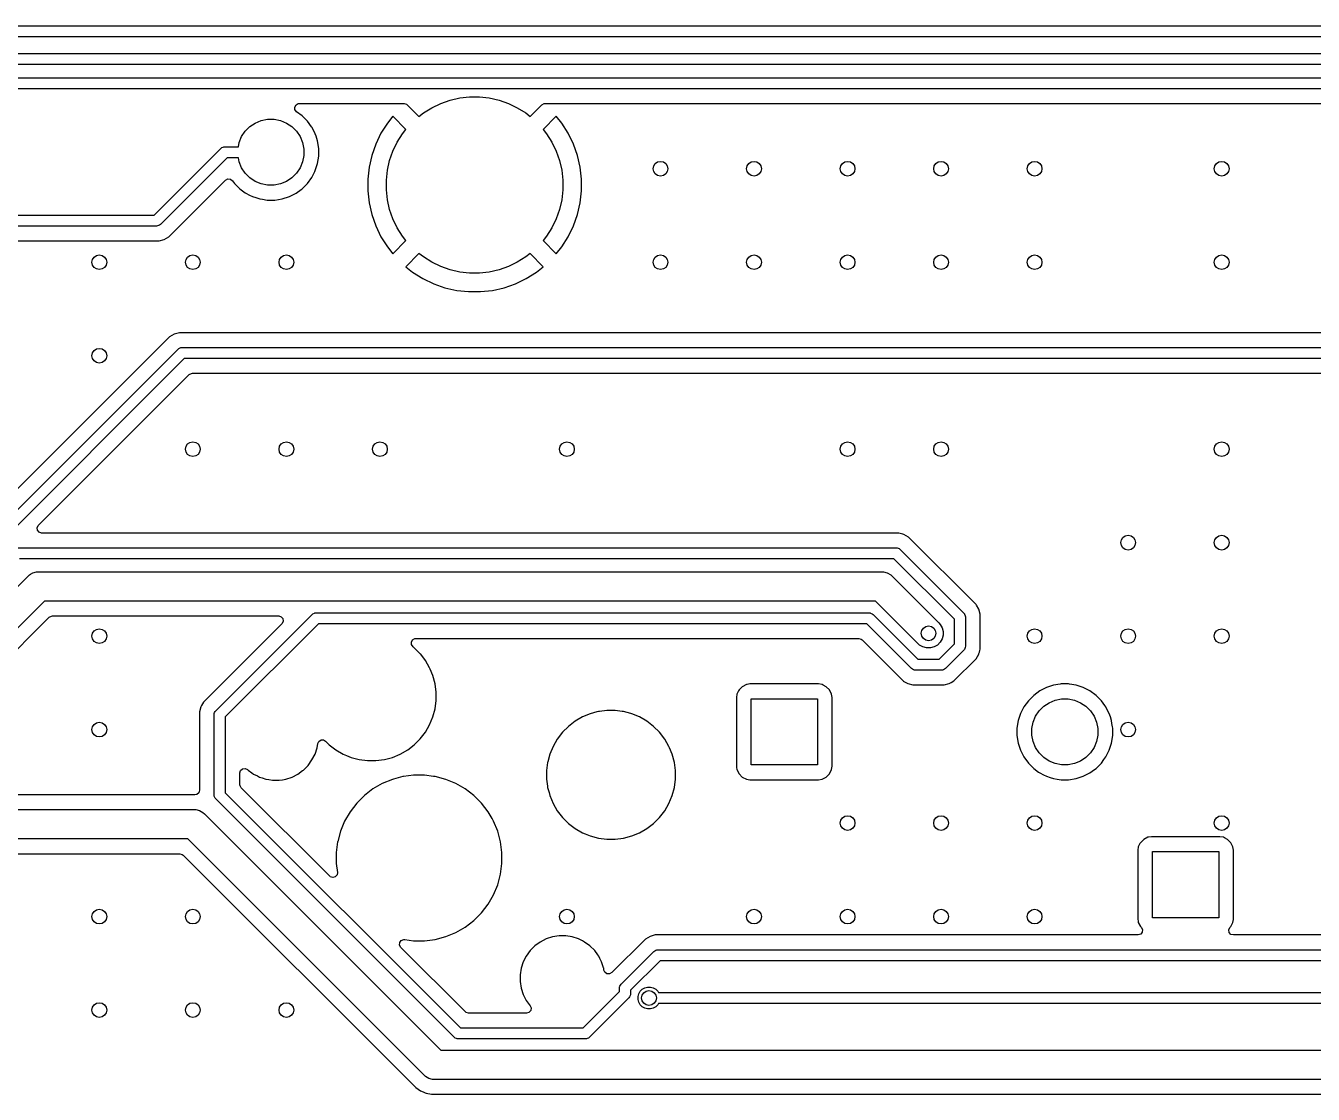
# Model space of a CAD drawing. Extents: x 2.6 to 14.2, y -9.4 to -3.8.
# Drawn here: x 6.805 to 8.181, y -8.621 to -7.478 of the extents above; entities that cross this region are included whole.
import ezdxf

# ---------------------------------------------------------------- set-up
doc = ezdxf.new("R2010")
doc.units = 0
doc.header["$MEASUREMENT"] = 0
doc.layers.add('BLACK', color=7, linetype='CONTINUOUS')

msp = doc.modelspace()

# ---------------------------------------------------------------- linework, layer by layer
at = {"layer": 'BLACK', "linetype": 'CONTINUOUS'}
for p, q in [((5.3506, -7.4775), (10.1184, -7.4775)), ((10.1159, -7.4893), (5.353, -7.4893)), ((6.4643, -7.5073), (10.0976, -7.5073)), ((10.0952, -7.5191), (6.4667, -7.5191)), ((6.4664, -7.5331), (8.3597, -7.5331)), ((8.3533, -7.5449), (6.4689, -7.5449)), ((7.2483, -7.5606), (7.2583, -7.5571)), ((7.2583, -7.5571), (7.2686, -7.5547)), ((7.2686, -7.5547), (7.2791, -7.5535)), ((7.2791, -7.5535), (7.2897, -7.5535)), ((7.2897, -7.5535), (7.3002, -7.5547)), ((7.3002, -7.5547), (7.3106, -7.5571)), ((7.3106, -7.5571), (7.3206, -7.5606)), ((7.0922, -7.5645), (7.0935, -7.5621)), ((7.0924, -7.5673), (7.0922, -7.5645)), ((7.0941, -7.5695), (7.0924, -7.5673)), ((7.0935, -7.5621), (7.0959, -7.5608)), ((7.1001, -7.5738), (7.0941, -7.5695)), ((7.0959, -7.5608), (7.097, -7.5606)), ((7.097, -7.5606), (7.2091, -7.5606)), ((7.2091, -7.5606), (7.2117, -7.5614)), ((7.2117, -7.5614), (7.2125, -7.5621)), ((7.2125, -7.5621), (7.225, -7.5746)), ((7.225, -7.5746), (7.2297, -7.5708)), ((7.2297, -7.5708), (7.2387, -7.5652)), ((7.2387, -7.5652), (7.2483, -7.5606)), ((7.3206, -7.5606), (7.3301, -7.5652)), ((7.3301, -7.5652), (7.3391, -7.5708)), ((7.3391, -7.5708), (7.3438, -7.5746)), ((7.3438, -7.5746), (7.3563, -7.5621)), ((7.3563, -7.5621), (7.3587, -7.5607)), ((7.3587, -7.5607), (7.3597, -7.5606)), ((7.3597, -7.5606), (8.3404, -7.5606)), ((7.0442, -7.5854), (7.05, -7.5816)), ((7.05, -7.5816), (7.0564, -7.5789)), ((7.0564, -7.5789), (7.0632, -7.5776)), ((7.0632, -7.5776), (7.0702, -7.5776)), ((7.0702, -7.5776), (7.077, -7.5789)), ((7.077, -7.5789), (7.0834, -7.5816)), ((7.0834, -7.5816), (7.0892, -7.5854)), ((7.1058, -7.5795), (7.1001, -7.5738)), ((7.1001, -7.5738), (7.1001, -7.5738)), ((7.1102, -7.5856), (7.1058, -7.5795)), ((7.1912, -7.5817), (7.1843, -7.5926)), ((7.197, -7.5744), (7.1912, -7.5817)), ((7.2111, -7.5885), (7.197, -7.5744)), ((7.3718, -7.5744), (7.3577, -7.5885)), ((7.3777, -7.5817), (7.3718, -7.5744)), ((7.3845, -7.5926), (7.3777, -7.5817)), ((7.0328, -7.6025), (7.0354, -7.5961)), ((7.0354, -7.5961), (7.0393, -7.5903)), ((7.0393, -7.5903), (7.0442, -7.5854)), ((7.0892, -7.5854), (7.0941, -7.5903)), ((7.0941, -7.5903), (7.0979, -7.5961)), ((7.0979, -7.5961), (7.1006, -7.6025)), ((7.1105, -7.586), (7.1102, -7.5856)), ((7.1125, -7.5899), (7.1105, -7.586)), ((7.1141, -7.5932), (7.1125, -7.5899)), ((7.1149, -7.5955), (7.1141, -7.5932)), ((7.1141, -7.5932), (7.1141, -7.5932)), ((7.1141, -7.5932), (7.1141, -7.5932)), ((7.1158, -7.5983), (7.1149, -7.5955)), ((7.1166, -7.6008), (7.1158, -7.5983)), ((7.1843, -7.5926), (7.1788, -7.6041)), ((7.2017, -7.6022), (7.2074, -7.5932)), ((7.2074, -7.5932), (7.2111, -7.5885)), ((7.3577, -7.5885), (7.3615, -7.5932)), ((7.3615, -7.5932), (7.3671, -7.6022)), ((7.3901, -7.6041), (7.3845, -7.5926)), ((6.9419, -7.68), (7.0132, -7.6087)), ((7.0132, -7.6087), (7.0141, -7.6079)), ((7.0141, -7.6079), (7.0155, -7.6074)), ((7.0155, -7.6074), (7.0163, -7.607)), ((7.0163, -7.607), (7.0174, -7.6069)), ((7.0174, -7.6069), (7.0319, -7.6069)), ((7.0319, -7.6069), (7.0328, -7.6025)), ((7.1006, -7.6025), (7.102, -7.6094)), ((7.102, -7.6094), (7.102, -7.6163)), ((7.1179, -7.6088), (7.1166, -7.6008)), ((7.1179, -7.6169), (7.1179, -7.6088)), ((7.1788, -7.6041), (7.1745, -7.6162)), ((7.1788, -7.6041), (7.1788, -7.6041)), ((7.1936, -7.6217), (7.1971, -7.6117)), ((7.1971, -7.6117), (7.2017, -7.6022)), ((7.3671, -7.6022), (7.3717, -7.6117)), ((7.3717, -7.6117), (7.3752, -7.6217)), ((7.3943, -7.6162), (7.3901, -7.6041)), ((7.3901, -7.6041), (7.3901, -7.6041)), ((7.0199, -7.6187), (6.9486, -7.69)), ((7.0319, -7.6187), (7.0199, -7.6187)), ((7.0328, -7.6231), (7.0319, -7.6187)), ((7.0354, -7.6295), (7.0328, -7.6231)), ((7.1006, -7.6231), (7.0979, -7.6295)), ((7.102, -7.6163), (7.1006, -7.6231)), ((7.1141, -7.6325), (7.1166, -7.6248)), ((7.1166, -7.6248), (7.1179, -7.6169)), ((7.1745, -7.6162), (7.1717, -7.6287)), ((7.1745, -7.6162), (7.1745, -7.6162)), ((7.1913, -7.632), (7.1936, -7.6217)), ((7.3752, -7.6217), (7.3776, -7.632)), ((7.3972, -7.6287), (7.3943, -7.6162)), ((7.3943, -7.6162), (7.3943, -7.6162)), ((7.0393, -7.6353), (7.0354, -7.6295)), ((7.0442, -7.6402), (7.0393, -7.6353)), ((7.0941, -7.6353), (7.0892, -7.6402)), ((7.0979, -7.6295), (7.0941, -7.6353)), ((7.1058, -7.6462), (7.1105, -7.6397)), ((7.1105, -7.6397), (7.1108, -7.6391)), ((7.1108, -7.6391), (7.1116, -7.6376)), ((7.1108, -7.6391), (7.1108, -7.6391)), ((7.1116, -7.6376), (7.1136, -7.6335)), ((7.1136, -7.6335), (7.1141, -7.6325)), ((7.1141, -7.6325), (7.1141, -7.6325)), ((7.1141, -7.6325), (7.1141, -7.6325)), ((7.1717, -7.6287), (7.1702, -7.6415)), ((7.1717, -7.6287), (7.1717, -7.6287)), ((7.1901, -7.6426), (7.1913, -7.632)), ((7.3776, -7.632), (7.3788, -7.6426)), ((7.3986, -7.6415), (7.3972, -7.6287)), ((7.3972, -7.6287), (7.3972, -7.6287)), ((6.9577, -7.7032), (7.0182, -7.6427)), ((7.0182, -7.6427), (7.0206, -7.6414)), ((7.0206, -7.6414), (7.0233, -7.6416)), ((7.0233, -7.6416), (7.0255, -7.6433)), ((7.0255, -7.6433), (7.0256, -7.6433)), ((7.0256, -7.6433), (7.0276, -7.6462)), ((7.0276, -7.6462), (7.0333, -7.6519)), ((7.0333, -7.6519), (7.0392, -7.6561)), ((7.05, -7.6441), (7.0442, -7.6402)), ((7.0564, -7.6467), (7.05, -7.6441)), ((7.0632, -7.6481), (7.0564, -7.6467)), ((7.0702, -7.6481), (7.0632, -7.6481)), ((7.077, -7.6467), (7.0702, -7.6481)), ((7.0834, -7.6441), (7.077, -7.6467)), ((7.0892, -7.6402), (7.0834, -7.6441)), ((7.0935, -7.6566), (7.0989, -7.6527)), ((7.0989, -7.6527), (7.1001, -7.6519)), ((7.1001, -7.6519), (7.1058, -7.6462)), ((7.1001, -7.6519), (7.1001, -7.6519)), ((7.1001, -7.6519), (7.1001, -7.6519)), ((7.1058, -7.6462), (7.1058, -7.6462)), ((7.1058, -7.6462), (7.1058, -7.6462)), ((7.1702, -7.6415), (7.1702, -7.6543)), ((7.1901, -7.6532), (7.1901, -7.6426)), ((7.1913, -7.6637), (7.1901, -7.6532)), ((7.3788, -7.6532), (7.3776, -7.6637)), ((7.3788, -7.6426), (7.3788, -7.6532)), ((7.3986, -7.6543), (7.3986, -7.6415)), ((7.3986, -7.6415), (7.3986, -7.6415)), ((7.0392, -7.6561), (7.0399, -7.6566)), ((7.0399, -7.6566), (7.0438, -7.6586)), ((7.0438, -7.6586), (7.047, -7.6603)), ((7.047, -7.6603), (7.047, -7.6603)), ((7.047, -7.6603), (7.047, -7.6603)), ((7.047, -7.6603), (7.0505, -7.6614)), ((7.0505, -7.6614), (7.0547, -7.6628)), ((7.0547, -7.6628), (7.0577, -7.6632)), ((7.0577, -7.6632), (7.0627, -7.664)), ((7.0627, -7.664), (7.0627, -7.664)), ((7.0627, -7.664), (7.0707, -7.664)), ((7.0707, -7.664), (7.0787, -7.6628)), ((7.0707, -7.664), (7.0707, -7.664)), ((7.0787, -7.6628), (7.0864, -7.6603)), ((7.0864, -7.6603), (7.0935, -7.6566)), ((7.1702, -7.6543), (7.1717, -7.667)), ((7.1717, -7.667), (7.1717, -7.667)), ((7.1717, -7.667), (7.1745, -7.6795)), ((7.1936, -7.674), (7.1913, -7.6637)), ((7.3776, -7.6637), (7.3752, -7.674)), ((7.3943, -7.6795), (7.3972, -7.667)), ((7.3972, -7.667), (7.3986, -7.6543)), ((7.3972, -7.667), (7.3972, -7.667)), ((7.3986, -7.6543), (7.3986, -7.6543)), ((6.3799, -7.68), (6.9419, -7.68)), ((7.1745, -7.6795), (7.1745, -7.6795)), ((7.1745, -7.6795), (7.1788, -7.6916)), ((7.1971, -7.684), (7.1936, -7.674)), ((7.3752, -7.674), (7.3717, -7.684)), ((7.3901, -7.6916), (7.3943, -7.6795)), ((7.3943, -7.6795), (7.3943, -7.6795)), ((6.9444, -7.6918), (6.3824, -7.6918)), ((6.9455, -7.6917), (6.9444, -7.6918)), ((6.9466, -7.6912), (6.9455, -7.6917)), ((6.9477, -7.6908), (6.9466, -7.6912)), ((6.9486, -7.69), (6.9477, -7.6908)), ((7.1788, -7.6916), (7.1788, -7.6916)), ((7.1788, -7.6916), (7.1843, -7.7032)), ((7.2017, -7.6936), (7.1971, -7.684)), ((7.2074, -7.7025), (7.2017, -7.6936)), ((7.3671, -7.6936), (7.3615, -7.7025)), ((7.3717, -7.684), (7.3671, -7.6936)), ((7.3845, -7.7032), (7.3901, -7.6916)), ((7.3901, -7.6916), (7.3901, -7.6916)), ((6.3909, -7.7075), (6.9472, -7.7075)), ((6.9472, -7.7075), (6.9527, -7.7061)), ((6.9472, -7.7075), (6.9472, -7.7075)), ((6.9472, -7.7075), (6.9472, -7.7075)), ((6.9527, -7.7061), (6.9577, -7.7032)), ((7.1843, -7.7032), (7.1912, -7.714)), ((7.197, -7.7214), (7.2111, -7.7073)), ((7.2111, -7.7073), (7.2074, -7.7025)), ((7.3615, -7.7025), (7.3577, -7.7073)), ((7.3577, -7.7073), (7.3718, -7.7214)), ((7.3777, -7.714), (7.3845, -7.7032)), ((7.1912, -7.714), (7.197, -7.7214)), ((7.225, -7.7212), (7.2109, -7.7353)), ((7.2297, -7.7249), (7.225, -7.7212)), ((7.3438, -7.7212), (7.3391, -7.7249)), ((7.3579, -7.7353), (7.3438, -7.7212)), ((7.3718, -7.7214), (7.3777, -7.714)), ((7.2109, -7.7353), (7.2182, -7.7411)), ((7.2387, -7.7306), (7.2297, -7.7249)), ((7.2483, -7.7352), (7.2387, -7.7306)), ((7.2583, -7.7387), (7.2483, -7.7352)), ((7.3206, -7.7352), (7.3106, -7.7387)), ((7.3301, -7.7306), (7.3206, -7.7352)), ((7.3391, -7.7249), (7.3301, -7.7306)), ((7.3506, -7.7411), (7.3579, -7.7353)), ((7.2182, -7.7411), (7.2291, -7.748)), ((7.2291, -7.748), (7.2407, -7.7535)), ((7.2686, -7.741), (7.2583, -7.7387)), ((7.2791, -7.7422), (7.2686, -7.741)), ((7.2897, -7.7422), (7.2791, -7.7422)), ((7.3002, -7.741), (7.2897, -7.7422)), ((7.3106, -7.7387), (7.3002, -7.741)), ((7.3282, -7.7535), (7.3397, -7.748)), ((7.3397, -7.748), (7.3506, -7.7411)), ((7.2407, -7.7535), (7.2407, -7.7535)), ((7.2407, -7.7535), (7.2528, -7.7578)), ((7.2528, -7.7578), (7.2528, -7.7578)), ((7.2528, -7.7578), (7.2653, -7.7606)), ((7.2653, -7.7606), (7.2653, -7.7606)), ((7.2653, -7.7606), (7.278, -7.762)), ((7.278, -7.762), (7.278, -7.762)), ((7.278, -7.762), (7.2908, -7.762)), ((7.2908, -7.762), (7.3036, -7.7606)), ((7.2908, -7.762), (7.2908, -7.762)), ((7.3036, -7.7606), (7.3161, -7.7578)), ((7.3036, -7.7606), (7.3036, -7.7606)), ((7.3161, -7.7578), (7.3282, -7.7535)), ((7.3161, -7.7578), (7.3161, -7.7578)), ((7.3282, -7.7535), (7.3282, -7.7535)), ((6.9584, -7.8102), (6.7601, -8.0085)), ((6.9633, -7.8074), (6.9584, -7.8102)), ((6.9584, -7.8102), (6.9584, -7.8102)), ((6.9647, -7.807), (6.9633, -7.8074)), ((6.9688, -7.8059), (6.9647, -7.807)), ((9.5242, -7.8059), (6.9688, -7.8059)), ((6.7652, -8.0257), (6.9675, -7.8234)), ((6.9675, -7.8234), (6.9684, -7.8227)), ((6.9684, -7.8227), (6.9697, -7.8222)), ((6.9697, -7.8222), (6.9705, -7.8218)), ((6.9705, -7.8218), (6.9717, -7.8217)), ((6.9717, -7.8217), (9.5327, -7.8217)), ((6.9741, -7.8335), (6.7735, -8.0341)), ((9.5352, -7.8335), (6.9741, -7.8335)), ((6.8181, -8.0118), (6.9792, -7.8507)), ((6.9792, -7.8507), (6.9817, -7.8494)), ((6.9817, -7.8494), (6.9827, -7.8493)), ((6.9827, -7.8493), (9.3567, -7.8493)), ((6.8167, -8.0146), (6.8178, -8.0121)), ((6.8171, -8.0173), (6.8167, -8.0146)), ((6.8189, -8.0194), (6.8171, -8.0173)), ((6.8178, -8.0121), (6.8181, -8.0118)), ((6.8215, -8.0202), (6.8189, -8.0194)), ((7.738, -8.0202), (6.8215, -8.0202)), ((7.7422, -8.0213), (7.738, -8.0202)), ((7.738, -8.0202), (7.738, -8.0202)), ((7.7435, -8.0217), (7.7422, -8.0213)), ((7.7485, -8.0245), (7.7435, -8.0217)), ((7.7435, -8.0217), (7.7435, -8.0217)), ((7.8206, -8.0967), (7.7485, -8.0245)), ((7.7485, -8.0245), (7.7485, -8.0245)), ((6.7956, -8.0359), (7.7352, -8.0359)), ((7.7352, -8.0359), (7.7363, -8.0361)), ((7.7363, -8.0361), (7.7372, -8.0364)), ((7.7372, -8.0364), (7.7384, -8.0369)), ((7.7384, -8.0369), (7.7393, -8.0377)), ((7.7393, -8.0377), (7.8075, -8.1058)), ((7.7327, -8.0478), (6.798, -8.0478)), ((7.7974, -8.1124), (7.7327, -8.0478)), ((6.6929, -8.1804), (6.807, -8.0663)), ((6.807, -8.0663), (6.8085, -8.0649)), ((6.8085, -8.0649), (6.8097, -8.0642)), ((6.8097, -8.0642), (6.8121, -8.0629)), ((6.8121, -8.0629), (6.8161, -8.0618)), ((6.8161, -8.0618), (6.8181, -8.0617)), ((6.8181, -8.0617), (7.7197, -8.0617)), ((7.7197, -8.0617), (7.7217, -8.0618)), ((7.7217, -8.0618), (7.7257, -8.0629)), ((7.7257, -8.0629), (7.7293, -8.0649)), ((7.7293, -8.0649), (7.7308, -8.0663)), ((7.7308, -8.0663), (7.7809, -8.1163)), ((6.8246, -8.0931), (6.7105, -8.2072)), ((7.7132, -8.0931), (6.8246, -8.0931)), ((7.7586, -8.1386), (7.7132, -8.0931)), ((7.0077, -8.2103), (7.1107, -8.1073)), ((7.1107, -8.1073), (7.1116, -8.1065)), ((7.1116, -8.1065), (7.1133, -8.1058)), ((7.1133, -8.1058), (7.1138, -8.1056)), ((7.1138, -8.1056), (7.1149, -8.1055)), ((7.1149, -8.1055), (7.7063, -8.1055)), ((7.7063, -8.1055), (7.7074, -8.1056)), ((7.7074, -8.1056), (7.7079, -8.1058)), ((7.7079, -8.1058), (7.7096, -8.1065)), ((7.7096, -8.1065), (7.7105, -8.1073)), ((7.7105, -8.1073), (7.7583, -8.1551)), ((7.8075, -8.1058), (7.8082, -8.1067)), ((7.8082, -8.1067), (7.8084, -8.1071)), ((7.8084, -8.1071), (7.8091, -8.1088)), ((7.8211, -8.0975), (7.8206, -8.0967)), ((7.8206, -8.0967), (7.8206, -8.0967)), ((7.8206, -8.0967), (7.8206, -8.0967)), ((7.8235, -8.1016), (7.8211, -8.0975)), ((7.825, -8.1071), (7.8235, -8.1016)), ((7.825, -8.1442), (7.825, -8.1071)), ((6.7665, -8.1735), (6.8297, -8.1103)), ((6.8297, -8.1103), (6.8321, -8.109)), ((6.8321, -8.109), (6.8332, -8.1089)), ((6.8332, -8.1089), (7.075, -8.1089)), ((7.0784, -8.1173), (6.9948, -8.2009)), ((7.1174, -8.1173), (7.0178, -8.2169)), ((7.075, -8.1089), (7.0776, -8.1097)), ((7.0776, -8.1097), (7.0794, -8.1118)), ((7.0787, -8.117), (7.0784, -8.1173)), ((7.0798, -8.1145), (7.0787, -8.117)), ((7.0794, -8.1118), (7.0798, -8.1145)), ((7.7038, -8.1173), (7.1174, -8.1173)), ((7.7517, -8.1652), (7.7038, -8.1173)), ((7.7809, -8.1163), (7.7823, -8.1179)), ((7.7823, -8.1179), (7.7843, -8.1215)), ((7.7843, -8.1215), (7.7854, -8.1254)), ((7.7974, -8.1389), (7.7974, -8.1124)), ((7.8091, -8.1088), (7.8092, -8.11)), ((7.8092, -8.11), (7.8092, -8.1414)), ((7.2169, -8.1369), (7.2182, -8.1345)), ((7.2182, -8.1345), (7.2206, -8.1332)), ((7.2206, -8.1332), (7.2216, -8.1331)), ((7.2216, -8.1331), (7.6953, -8.1331)), ((7.6953, -8.1331), (7.6979, -8.1339)), ((7.6979, -8.1339), (7.6987, -8.1345)), ((7.6987, -8.1345), (7.7426, -8.1784)), ((7.7843, -8.1335), (7.7823, -8.1371)), ((7.7854, -8.1295), (7.7843, -8.1335)), ((7.7854, -8.1254), (7.7854, -8.1295)), ((7.217, -8.1396), (7.2169, -8.1369)), ((7.2187, -8.1419), (7.217, -8.1396)), ((7.22, -8.1429), (7.2187, -8.1419)), ((7.2264, -8.1493), (7.22, -8.1429)), ((7.22, -8.1429), (7.22, -8.1429)), ((7.7602, -8.14), (7.7586, -8.1386)), ((7.7637, -8.142), (7.7602, -8.14)), ((7.7677, -8.1431), (7.7637, -8.142)), ((7.7718, -8.1431), (7.7677, -8.1431)), ((7.7758, -8.142), (7.7718, -8.1431)), ((7.7794, -8.14), (7.7758, -8.142)), ((7.7823, -8.1371), (7.7794, -8.14)), ((7.7812, -8.1551), (7.7974, -8.1389)), ((7.8075, -8.1455), (7.7878, -8.1652)), ((7.8082, -8.1447), (7.8075, -8.1455)), ((7.8091, -8.1425), (7.8082, -8.1447)), ((7.8092, -8.1414), (7.8091, -8.1425)), ((7.8235, -8.1497), (7.8237, -8.149)), ((7.8237, -8.149), (7.8241, -8.1476)), ((7.8241, -8.1476), (7.8245, -8.1458)), ((7.8245, -8.1458), (7.8249, -8.1444)), ((7.8249, -8.1444), (7.825, -8.1442)), ((7.2268, -8.1497), (7.2264, -8.1493)), ((7.2264, -8.1493), (7.2264, -8.1493)), ((7.2264, -8.1493), (7.2264, -8.1493)), ((7.2319, -8.1565), (7.2268, -8.1497)), ((7.2364, -8.1643), (7.2319, -8.1565)), ((7.2319, -8.1565), (7.2319, -8.1565)), ((7.2319, -8.1565), (7.2319, -8.1565)), ((7.7583, -8.1551), (7.7812, -8.1551)), ((7.797, -8.1784), (7.8206, -8.1547)), ((7.8206, -8.1547), (7.8235, -8.1497)), ((7.2371, -8.1658), (7.2364, -8.1643)), ((7.2364, -8.1643), (7.2364, -8.1643)), ((7.2364, -8.1643), (7.2364, -8.1643)), ((7.2399, -8.1726), (7.2371, -8.1658)), ((7.2422, -8.1814), (7.2399, -8.1726)), ((7.7526, -8.1659), (7.7517, -8.1652)), ((7.7538, -8.1664), (7.7526, -8.1659)), ((7.7547, -8.1668), (7.7538, -8.1664)), ((7.7559, -8.1669), (7.7547, -8.1668)), ((7.7837, -8.1669), (7.7559, -8.1669)), ((7.7848, -8.1668), (7.7837, -8.1669)), ((7.7857, -8.1664), (7.7848, -8.1668)), ((7.7869, -8.1659), (7.7857, -8.1664)), ((7.7878, -8.1652), (7.7869, -8.1659)), ((7.2434, -8.1903), (7.2422, -8.1814)), ((7.2434, -8.1962), (7.2434, -8.1903)), ((7.5667, -8.189), (7.5649, -8.1925)), ((7.5672, -8.1881), (7.5667, -8.189)), ((7.5707, -8.1846), (7.5672, -8.1881)), ((7.5672, -8.1881), (7.5672, -8.1881)), ((7.5672, -8.1881), (7.5672, -8.1881)), ((7.5751, -8.1823), (7.5707, -8.1846)), ((7.5707, -8.1846), (7.5707, -8.1846)), ((7.5707, -8.1846), (7.5707, -8.1846)), ((7.5757, -8.1822), (7.5751, -8.1823)), ((7.5788, -8.1817), (7.5757, -8.1822)), ((7.6522, -8.1817), (7.5788, -8.1817)), ((7.6559, -8.1823), (7.6522, -8.1817)), ((7.6572, -8.183), (7.6559, -8.1823)), ((7.6603, -8.1846), (7.6572, -8.183)), ((7.6639, -8.1881), (7.6603, -8.1846)), ((7.6603, -8.1846), (7.6603, -8.1846)), ((7.6603, -8.1846), (7.6603, -8.1846)), ((7.6661, -8.1925), (7.6639, -8.1881)), ((7.6639, -8.1881), (7.6639, -8.1881)), ((7.6639, -8.1881), (7.6639, -8.1881)), ((7.7426, -8.1784), (7.7426, -8.1784)), ((7.7426, -8.1784), (7.7426, -8.1784)), ((7.7426, -8.1784), (7.7428, -8.1785)), ((7.7428, -8.1785), (7.7428, -8.1785)), ((7.7428, -8.1785), (7.7428, -8.1785)), ((7.7428, -8.1785), (7.7475, -8.1812)), ((7.7475, -8.1812), (7.7475, -8.1812)), ((7.7475, -8.1812), (7.7475, -8.1812)), ((7.7475, -8.1812), (7.753, -8.1827)), ((7.753, -8.1827), (7.753, -8.1827)), ((7.753, -8.1827), (7.753, -8.1827)), ((7.753, -8.1827), (7.7865, -8.1827)), ((7.7865, -8.1827), (7.792, -8.1812)), ((7.7865, -8.1827), (7.7865, -8.1827)), ((7.7865, -8.1827), (7.7865, -8.1827)), ((7.792, -8.1812), (7.794, -8.1801)), ((7.794, -8.1801), (7.797, -8.1784)), ((7.8887, -8.1891), (7.8822, -8.1939)), ((7.8959, -8.1855), (7.8887, -8.1891)), ((7.9035, -8.183), (7.8959, -8.1855)), ((7.9105, -8.1819), (7.9035, -8.183)), ((7.9115, -8.1817), (7.9105, -8.1819)), ((7.9195, -8.1817), (7.9115, -8.1817)), ((7.9206, -8.1819), (7.9195, -8.1817)), ((7.9275, -8.183), (7.9206, -8.1819)), ((7.9352, -8.1855), (7.9275, -8.183)), ((7.9401, -8.188), (7.9352, -8.1855)), ((7.9424, -8.1891), (7.9401, -8.188)), ((7.9489, -8.1939), (7.9424, -8.1891)), ((7.9424, -8.1891), (7.9424, -8.1891)), ((7.9424, -8.1891), (7.9424, -8.1891)), ((6.9946, -8.2011), (6.9924, -8.2048)), ((6.9948, -8.2009), (6.9946, -8.2011)), ((6.9948, -8.2009), (6.9948, -8.2009)), ((7.2422, -8.2083), (7.2434, -8.1993)), ((7.2434, -8.1993), (7.2434, -8.1962)), ((7.5649, -8.1925), (7.5643, -8.1962)), ((7.5643, -8.1962), (7.5643, -8.2696)), ((7.5801, -8.2683), (7.5801, -8.1975)), ((7.5801, -8.1975), (7.6509, -8.1975)), ((7.6509, -8.1975), (7.6509, -8.2683)), ((7.6667, -8.1962), (7.6661, -8.1925)), ((7.6667, -8.2289), (7.6667, -8.1962)), ((7.8765, -8.1996), (7.8717, -8.2061)), ((7.8822, -8.1939), (7.8765, -8.1996)), ((7.893, -8.2055), (7.8988, -8.2017)), ((7.8988, -8.2017), (7.9052, -8.199)), ((7.9052, -8.199), (7.912, -8.1976)), ((7.912, -8.1976), (7.919, -8.1976)), ((7.919, -8.1976), (7.9258, -8.199)), ((7.9258, -8.199), (7.9322, -8.2017)), ((7.9322, -8.2017), (7.938, -8.2055)), ((7.9546, -8.1996), (7.9489, -8.1939)), ((7.9584, -8.2048), (7.9546, -8.1996)), ((6.9917, -8.2061), (6.9902, -8.2116)), ((6.9902, -8.2116), (6.9902, -8.2116)), ((6.9902, -8.2116), (6.9902, -8.2954)), ((6.9924, -8.2048), (6.9917, -8.2061)), ((6.9917, -8.2061), (6.9917, -8.2061)), ((6.9917, -8.2061), (6.9917, -8.2061)), ((6.9924, -8.2048), (6.9924, -8.2048)), ((6.9924, -8.2048), (6.9924, -8.2048)), ((7.006, -8.2144), (7.0061, -8.2133)), ((7.006, -8.3004), (7.006, -8.2144)), ((7.0061, -8.2133), (7.0065, -8.2123)), ((7.0065, -8.2123), (7.007, -8.2112)), ((7.007, -8.2112), (7.0077, -8.2103)), ((7.0178, -8.2169), (7.0178, -8.298)), ((7.2364, -8.2254), (7.2399, -8.217)), ((7.2399, -8.217), (7.2422, -8.2083)), ((7.3997, -8.217), (7.3919, -8.2215)), ((7.4081, -8.2135), (7.3997, -8.217)), ((7.3997, -8.217), (7.3997, -8.217)), ((7.4153, -8.2116), (7.4081, -8.2135)), ((7.4168, -8.2112), (7.4153, -8.2116)), ((7.418, -8.211), (7.4168, -8.2112)), ((7.4258, -8.21), (7.418, -8.211)), ((7.4348, -8.21), (7.4258, -8.21)), ((7.4258, -8.21), (7.4258, -8.21)), ((7.4423, -8.211), (7.4348, -8.21)), ((7.4348, -8.21), (7.4348, -8.21)), ((7.4438, -8.2112), (7.4423, -8.211)), ((7.4515, -8.2133), (7.4438, -8.2112)), ((7.4525, -8.2135), (7.4515, -8.2133)), ((7.4608, -8.217), (7.4525, -8.2135)), ((7.4686, -8.2215), (7.4608, -8.217)), ((7.4608, -8.217), (7.4608, -8.217)), ((7.8681, -8.2133), (7.8656, -8.2209)), ((7.8717, -8.2061), (7.8681, -8.2133)), ((7.8816, -8.2226), (7.8843, -8.2162)), ((7.8843, -8.2162), (7.8881, -8.2104)), ((7.8881, -8.2104), (7.893, -8.2055)), ((7.938, -8.2055), (7.9429, -8.2104)), ((7.9429, -8.2104), (7.9468, -8.2162)), ((7.9468, -8.2162), (7.9494, -8.2226)), ((7.9593, -8.2061), (7.9584, -8.2048)), ((7.9616, -8.2106), (7.9593, -8.2061)), ((7.963, -8.2133), (7.9616, -8.2106)), ((7.9642, -8.217), (7.963, -8.2133)), ((7.963, -8.2133), (7.963, -8.2133)), ((7.963, -8.2133), (7.963, -8.2133)), ((7.9655, -8.2209), (7.9642, -8.217)), ((7.2319, -8.2332), (7.2364, -8.2254)), ((7.3847, -8.227), (7.3784, -8.2334)), ((7.3919, -8.2215), (7.3847, -8.227)), ((7.4758, -8.227), (7.4686, -8.2215)), ((7.4822, -8.2334), (7.4758, -8.227)), ((7.4758, -8.227), (7.4758, -8.227)), ((7.6667, -8.2696), (7.6667, -8.2289)), ((7.8656, -8.2209), (7.8643, -8.2289)), ((7.8643, -8.2289), (7.8643, -8.2369)), ((7.8803, -8.2294), (7.8816, -8.2226)), ((7.8803, -8.2364), (7.8803, -8.2294)), ((7.9494, -8.2226), (7.9508, -8.2294)), ((7.9508, -8.2294), (7.9508, -8.2364)), ((7.9659, -8.224), (7.9655, -8.2209)), ((7.9665, -8.2277), (7.9659, -8.224)), ((7.9667, -8.2289), (7.9665, -8.2277)), ((7.9667, -8.2369), (7.9667, -8.2289)), ((7.1161, -8.2499), (7.1168, -8.2455)), ((7.1168, -8.2455), (7.118, -8.2431)), ((7.118, -8.2431), (7.1203, -8.2416)), ((7.1203, -8.2416), (7.123, -8.2416)), ((7.123, -8.2416), (7.125, -8.2429)), ((7.125, -8.2429), (7.1289, -8.2468)), ((7.22, -8.2468), (7.2264, -8.2404)), ((7.2264, -8.2404), (7.2319, -8.2332)), ((7.2264, -8.2404), (7.2264, -8.2404)), ((7.2264, -8.2404), (7.2264, -8.2404)), ((7.3729, -8.2406), (7.3683, -8.2484)), ((7.3784, -8.2334), (7.3729, -8.2406)), ((7.4877, -8.2406), (7.4822, -8.2334)), ((7.4822, -8.2334), (7.4822, -8.2334)), ((7.4922, -8.2484), (7.4877, -8.2406)), ((7.4877, -8.2406), (7.4877, -8.2406)), ((7.4877, -8.2406), (7.4877, -8.2406)), ((7.8643, -8.2369), (7.8656, -8.2449)), ((7.8656, -8.2449), (7.8681, -8.2526)), ((7.8816, -8.2432), (7.8803, -8.2364)), ((7.8843, -8.2496), (7.8816, -8.2432)), ((7.9494, -8.2432), (7.9468, -8.2496)), ((7.9508, -8.2364), (7.9494, -8.2432)), ((7.963, -8.2526), (7.9655, -8.2449)), ((7.9655, -8.2449), (7.9667, -8.2369)), ((7.1106, -8.263), (7.1139, -8.2567)), ((7.1139, -8.2567), (7.1161, -8.2499)), ((7.1289, -8.2468), (7.1289, -8.2468)), ((7.1289, -8.2468), (7.1289, -8.2468)), ((7.1289, -8.2468), (7.1305, -8.2479)), ((7.1305, -8.2479), (7.1361, -8.2523)), ((7.1361, -8.2523), (7.1361, -8.2523)), ((7.1361, -8.2523), (7.1361, -8.2523)), ((7.1361, -8.2523), (7.1439, -8.2568)), ((7.1439, -8.2568), (7.1439, -8.2568)), ((7.1439, -8.2568), (7.1439, -8.2568)), ((7.1439, -8.2568), (7.1475, -8.2583)), ((7.1475, -8.2583), (7.1523, -8.2602)), ((7.1967, -8.2602), (7.205, -8.2568)), ((7.205, -8.2568), (7.2129, -8.2523)), ((7.2129, -8.2523), (7.22, -8.2468)), ((7.22, -8.2468), (7.22, -8.2468)), ((7.22, -8.2468), (7.22, -8.2468)), ((7.3649, -8.2567), (7.3627, -8.2649)), ((7.3683, -8.2484), (7.3649, -8.2567)), ((7.3649, -8.2567), (7.3649, -8.2567)), ((7.3683, -8.2484), (7.3683, -8.2484)), ((7.4929, -8.2499), (7.4922, -8.2484)), ((7.4922, -8.2484), (7.4922, -8.2484)), ((7.4922, -8.2484), (7.4922, -8.2484)), ((7.4957, -8.2567), (7.4929, -8.2499)), ((7.498, -8.2655), (7.4957, -8.2567)), ((7.8681, -8.2526), (7.8717, -8.2597)), ((7.8881, -8.2554), (7.8843, -8.2496)), ((7.893, -8.2603), (7.8881, -8.2554)), ((7.9429, -8.2554), (7.938, -8.2603)), ((7.9468, -8.2496), (7.9429, -8.2554)), ((7.9593, -8.2597), (7.963, -8.2526)), ((7.0343, -8.2742), (7.0364, -8.2724)), ((7.0364, -8.2724), (7.0392, -8.272)), ((7.0392, -8.272), (7.0417, -8.2731)), ((7.0417, -8.2731), (7.0419, -8.2734)), ((7.1014, -8.2738), (7.1065, -8.2688)), ((7.1065, -8.2688), (7.1106, -8.263)), ((7.1523, -8.2602), (7.161, -8.2626)), ((7.161, -8.2626), (7.17, -8.2637)), ((7.17, -8.2637), (7.17, -8.2637)), ((7.17, -8.2637), (7.179, -8.2637)), ((7.179, -8.2637), (7.188, -8.2626)), ((7.179, -8.2637), (7.179, -8.2637)), ((7.188, -8.2626), (7.1967, -8.2602)), ((7.3625, -8.2655), (7.3614, -8.2744)), ((7.3627, -8.2649), (7.3625, -8.2655)), ((7.3625, -8.2655), (7.3625, -8.2655)), ((7.4992, -8.2744), (7.498, -8.2655)), ((7.5643, -8.2696), (7.5645, -8.2709)), ((7.5645, -8.2709), (7.5649, -8.2733)), ((7.6509, -8.2683), (7.5801, -8.2683)), ((7.6661, -8.2733), (7.6667, -8.2696)), ((7.6667, -8.2696), (7.6667, -8.2696)), ((7.8717, -8.2597), (7.8765, -8.2663)), ((7.8765, -8.2663), (7.8822, -8.272)), ((7.8822, -8.272), (7.8875, -8.2759)), ((7.8988, -8.2642), (7.893, -8.2603)), ((7.9052, -8.2668), (7.8988, -8.2642)), ((7.912, -8.2682), (7.9052, -8.2668)), ((7.919, -8.2682), (7.912, -8.2682)), ((7.9258, -8.2668), (7.919, -8.2682)), ((7.9322, -8.2642), (7.9258, -8.2668)), ((7.938, -8.2603), (7.9322, -8.2642)), ((7.9471, -8.2732), (7.9489, -8.272)), ((7.9489, -8.272), (7.9546, -8.2663)), ((7.9489, -8.272), (7.9489, -8.272)), ((7.9489, -8.272), (7.9489, -8.272)), ((7.9546, -8.2663), (7.9573, -8.2626)), ((7.9546, -8.2663), (7.9546, -8.2663)), ((7.9546, -8.2663), (7.9546, -8.2663)), ((7.9573, -8.2626), (7.9593, -8.2597)), ((7.0336, -8.2768), (7.0343, -8.2742)), ((7.0336, -8.2894), (7.0336, -8.2768)), ((7.0419, -8.2734), (7.0424, -8.2738)), ((7.0424, -8.2738), (7.0424, -8.2738)), ((7.0424, -8.2738), (7.0463, -8.2767)), ((7.0463, -8.2767), (7.0482, -8.278)), ((7.0482, -8.278), (7.0523, -8.2801)), ((7.0523, -8.2801), (7.0545, -8.2813)), ((7.0545, -8.2813), (7.0545, -8.2813)), ((7.0545, -8.2813), (7.0574, -8.2822)), ((7.0574, -8.2822), (7.0613, -8.2835)), ((7.0613, -8.2835), (7.0646, -8.284)), ((7.0646, -8.284), (7.0683, -8.2846)), ((7.0683, -8.2846), (7.0683, -8.2846)), ((7.0683, -8.2846), (7.0755, -8.2846)), ((7.0755, -8.2846), (7.0789, -8.2841)), ((7.0789, -8.2841), (7.0825, -8.2835)), ((7.0825, -8.2835), (7.0893, -8.2813)), ((7.0893, -8.2813), (7.0956, -8.278)), ((7.0956, -8.278), (7.1006, -8.2744)), ((7.1006, -8.2744), (7.1014, -8.2738)), ((7.1966, -8.2838), (7.1858, -8.2882)), ((7.1978, -8.2834), (7.1966, -8.2838)), ((7.1966, -8.2838), (7.1966, -8.2838)), ((7.2078, -8.2808), (7.1978, -8.2834)), ((7.2083, -8.2807), (7.2078, -8.2808)), ((7.2193, -8.2793), (7.2083, -8.2807)), ((7.2309, -8.2793), (7.2193, -8.2793)), ((7.2193, -8.2793), (7.2193, -8.2793)), ((7.2405, -8.2805), (7.2309, -8.2793)), ((7.2309, -8.2793), (7.2309, -8.2793)), ((7.2424, -8.2808), (7.2405, -8.2805)), ((7.2537, -8.2838), (7.2424, -8.2808)), ((7.2644, -8.2882), (7.2537, -8.2838)), ((7.2537, -8.2838), (7.2537, -8.2838)), ((7.2537, -8.2838), (7.2537, -8.2838)), ((7.3614, -8.2744), (7.3614, -8.2834)), ((7.3614, -8.2834), (7.3623, -8.2909)), ((7.498, -8.2924), (7.4992, -8.2834)), ((7.4992, -8.2834), (7.4992, -8.2744)), ((7.5649, -8.2733), (7.5672, -8.2777)), ((7.5672, -8.2777), (7.5672, -8.2777)), ((7.5672, -8.2777), (7.5672, -8.2777)), ((7.5672, -8.2777), (7.5707, -8.2813)), ((7.5707, -8.2813), (7.5707, -8.2813)), ((7.5707, -8.2813), (7.5707, -8.2813)), ((7.5707, -8.2813), (7.5751, -8.2835)), ((7.5751, -8.2835), (7.5751, -8.2835)), ((7.5751, -8.2835), (7.5788, -8.2841)), ((7.5788, -8.2841), (7.5788, -8.2841)), ((7.5788, -8.2841), (7.6522, -8.2841)), ((7.6522, -8.2841), (7.6559, -8.2835)), ((7.6559, -8.2835), (7.6603, -8.2813)), ((7.6603, -8.2813), (7.6639, -8.2777)), ((7.6639, -8.2777), (7.6661, -8.2733)), ((7.6661, -8.2733), (7.6661, -8.2733)), ((7.6661, -8.2733), (7.6661, -8.2733)), ((7.8875, -8.2759), (7.8887, -8.2767)), ((7.8887, -8.2767), (7.8927, -8.2788)), ((7.8927, -8.2788), (7.8959, -8.2804)), ((7.8959, -8.2804), (7.8959, -8.2804)), ((7.8959, -8.2804), (7.8959, -8.2804)), ((7.8959, -8.2804), (7.9, -8.2817)), ((7.9, -8.2817), (7.9035, -8.2828)), ((7.9035, -8.2828), (7.9073, -8.2834)), ((7.9073, -8.2834), (7.9115, -8.2841)), ((7.9115, -8.2841), (7.9115, -8.2841)), ((7.9115, -8.2841), (7.9195, -8.2841)), ((7.9195, -8.2841), (7.9275, -8.2828)), ((7.9195, -8.2841), (7.9195, -8.2841)), ((7.9275, -8.2828), (7.9352, -8.2804)), ((7.9352, -8.2804), (7.9424, -8.2767)), ((7.9424, -8.2767), (7.9471, -8.2732)), ((6.9853, -8.3002), (6.6935, -8.3002)), ((6.9874, -8.2998), (6.9853, -8.3002)), ((6.9895, -8.298), (6.9874, -8.2998)), ((6.9902, -8.2954), (6.9895, -8.298)), ((7.0061, -8.3016), (7.006, -8.3004)), ((7.0178, -8.298), (7.2695, -8.5496)), ((7.0337, -8.2905), (7.0336, -8.2894)), ((7.035, -8.2929), (7.0337, -8.2905)), ((7.1295, -8.3874), (7.035, -8.2929)), ((7.1758, -8.294), (7.1666, -8.3011)), ((7.1858, -8.2882), (7.1758, -8.294)), ((7.1858, -8.2882), (7.1858, -8.2882)), ((7.2744, -8.294), (7.2644, -8.2882)), ((7.2644, -8.2882), (7.2644, -8.2882)), ((7.2837, -8.3011), (7.2744, -8.294)), ((7.3623, -8.2909), (7.3625, -8.2924)), ((7.3625, -8.2924), (7.364, -8.2978)), ((7.364, -8.2978), (7.3649, -8.3011)), ((7.4957, -8.3011), (7.498, -8.2924)), ((7.0065, -8.3025), (7.0061, -8.3016)), ((7.007, -8.3037), (7.0065, -8.3025)), ((7.0077, -8.3046), (7.007, -8.3037)), ((7.2628, -8.5597), (7.0077, -8.3046)), ((7.1584, -8.3093), (7.1513, -8.3185)), ((7.1666, -8.3011), (7.1584, -8.3093)), ((7.1584, -8.3093), (7.1584, -8.3093)), ((7.1666, -8.3011), (7.1666, -8.3011)), ((7.2919, -8.3093), (7.2837, -8.3011)), ((7.2837, -8.3011), (7.2837, -8.3011)), ((7.2989, -8.3185), (7.2919, -8.3093)), ((7.2919, -8.3093), (7.2919, -8.3093)), ((7.3649, -8.3011), (7.3683, -8.3095)), ((7.3683, -8.3095), (7.3683, -8.3095)), ((7.3683, -8.3095), (7.3729, -8.3173)), ((7.4877, -8.3173), (7.4922, -8.3095)), ((7.4922, -8.3095), (7.4957, -8.3011)), ((5.0147, -8.316), (6.9843, -8.316)), ((6.9843, -8.316), (6.9864, -8.3161)), ((6.9864, -8.3161), (6.9904, -8.3172)), ((6.9904, -8.3172), (6.9939, -8.3193)), ((6.9939, -8.3193), (6.9955, -8.3206)), ((6.9955, -8.3206), (7.2482, -8.5733)), ((7.1513, -8.3185), (7.1455, -8.3286)), ((7.3031, -8.3257), (7.2989, -8.3185)), ((7.3047, -8.3286), (7.3031, -8.3257)), ((7.3729, -8.3173), (7.3784, -8.3245)), ((7.3784, -8.3245), (7.3784, -8.3245)), ((7.3784, -8.3245), (7.3847, -8.3309)), ((7.4758, -8.3309), (7.4822, -8.3245)), ((7.4822, -8.3245), (7.4877, -8.3173)), ((7.4822, -8.3245), (7.4822, -8.3245)), ((7.4822, -8.3245), (7.4822, -8.3245)), ((7.141, -8.3393), (7.1381, -8.3503)), ((7.1455, -8.3286), (7.141, -8.3393)), ((7.141, -8.3393), (7.141, -8.3393)), ((7.1455, -8.3286), (7.1455, -8.3286)), ((7.3092, -8.3393), (7.3047, -8.3286)), ((7.3122, -8.3505), (7.3092, -8.3393)), ((7.3847, -8.3309), (7.3847, -8.3309)), ((7.3847, -8.3309), (7.3847, -8.3309)), ((7.3847, -8.3309), (7.3864, -8.3321)), ((7.3864, -8.3321), (7.3919, -8.3363)), ((7.3919, -8.3363), (7.3919, -8.3363)), ((7.3919, -8.3363), (7.3919, -8.3363)), ((7.3919, -8.3363), (7.3997, -8.3409)), ((7.3997, -8.3409), (7.3997, -8.3409)), ((7.3997, -8.3409), (7.3997, -8.3409)), ((7.3997, -8.3409), (7.4028, -8.3421)), ((7.4525, -8.3443), (7.4608, -8.3409)), ((7.4608, -8.3409), (7.4686, -8.3363)), ((7.4686, -8.3363), (7.4758, -8.3309)), ((7.4758, -8.3309), (7.4758, -8.3309)), ((7.4758, -8.3309), (7.4758, -8.3309)), ((6.9778, -8.3475), (5.0147, -8.3475)), ((7.2305, -8.6002), (6.9778, -8.3475)), ((7.138, -8.3505), (7.1365, -8.362)), ((7.1381, -8.3503), (7.138, -8.3505)), ((7.138, -8.3505), (7.138, -8.3505)), ((7.3137, -8.362), (7.3122, -8.3505)), ((7.4028, -8.3421), (7.4081, -8.3443)), ((7.4081, -8.3443), (7.4168, -8.3467)), ((7.4168, -8.3467), (7.4258, -8.3478)), ((7.4258, -8.3478), (7.4258, -8.3478)), ((7.4258, -8.3478), (7.4348, -8.3478)), ((7.4348, -8.3478), (7.4438, -8.3467)), ((7.4348, -8.3478), (7.4348, -8.3478)), ((7.4438, -8.3467), (7.4525, -8.3443)), ((7.9958, -8.3525), (7.994, -8.3559)), ((7.9963, -8.3515), (7.9958, -8.3525)), ((7.9998, -8.3479), (7.9963, -8.3515)), ((7.9963, -8.3515), (7.9963, -8.3515)), ((7.9963, -8.3515), (7.9963, -8.3515)), ((8.0043, -8.3457), (7.9998, -8.3479)), ((7.9998, -8.3479), (7.9998, -8.3479)), ((7.9998, -8.3479), (7.9998, -8.3479)), ((8.0048, -8.3456), (8.0043, -8.3457)), ((8.008, -8.3451), (8.0048, -8.3456)), ((8.0813, -8.3451), (8.008, -8.3451)), ((8.085, -8.3457), (8.0813, -8.3451)), ((8.0863, -8.3464), (8.085, -8.3457)), ((8.0895, -8.3479), (8.0863, -8.3464)), ((8.093, -8.3515), (8.0895, -8.3479)), ((8.0895, -8.3479), (8.0895, -8.3479)), ((8.0895, -8.3479), (8.0895, -8.3479)), ((8.0953, -8.3559), (8.093, -8.3515)), ((8.093, -8.3515), (8.093, -8.3515)), ((8.093, -8.3515), (8.093, -8.3515)), ((5.0347, -8.3633), (6.9693, -8.3633)), ((6.9693, -8.3633), (6.9719, -8.364)), ((6.9719, -8.364), (6.9727, -8.3647)), ((6.9727, -8.3647), (7.2172, -8.6092)), ((7.1365, -8.362), (7.1365, -8.3737)), ((7.3137, -8.3737), (7.3137, -8.362)), ((7.994, -8.3559), (7.9934, -8.3596)), ((7.9934, -8.3596), (7.9934, -8.433)), ((8.0092, -8.4317), (8.0092, -8.3609)), ((8.0092, -8.3609), (8.0801, -8.3609)), ((8.0801, -8.3609), (8.0801, -8.4317)), ((8.0959, -8.3596), (8.0953, -8.3559)), ((8.0959, -8.433), (8.0959, -8.3596)), ((7.1365, -8.3737), (7.1365, -8.3737)), ((7.1365, -8.3737), (7.1378, -8.3833)), ((7.1378, -8.3833), (7.1374, -8.386)), ((7.3122, -8.3852), (7.3137, -8.3737)), ((7.1302, -8.388), (7.1295, -8.3874)), ((7.1329, -8.3888), (7.1302, -8.388)), ((7.1355, -8.388), (7.1329, -8.3888)), ((7.1374, -8.386), (7.1355, -8.388)), ((7.3047, -8.4071), (7.3092, -8.3964)), ((7.3092, -8.3964), (7.3122, -8.3852)), ((7.2989, -8.4172), (7.3047, -8.4071)), ((7.2919, -8.4264), (7.2989, -8.4172)), ((7.2744, -8.4417), (7.2837, -8.4346)), ((7.2837, -8.4346), (7.2919, -8.4264)), ((7.9934, -8.433), (7.9939, -8.4356)), ((7.9939, -8.4356), (7.994, -8.4367)), ((7.994, -8.4367), (7.9963, -8.4411)), ((8.0801, -8.4317), (8.0092, -8.4317)), ((8.093, -8.4411), (8.0953, -8.4367)), ((8.0953, -8.4367), (8.0958, -8.4336)), ((8.0953, -8.4367), (8.0953, -8.4367)), ((8.0953, -8.4367), (8.0953, -8.4367)), ((8.0958, -8.4336), (8.0959, -8.433)), ((7.2424, -8.4549), (7.2537, -8.4519)), ((7.2537, -8.4519), (7.2644, -8.4475)), ((7.2644, -8.4475), (7.2744, -8.4417)), ((7.3748, -8.4511), (7.3677, -8.4522)), ((7.3819, -8.4511), (7.3748, -8.4511)), ((7.3748, -8.4511), (7.3748, -8.4511)), ((7.3889, -8.4522), (7.3819, -8.4511)), ((7.3819, -8.4511), (7.3819, -8.4511)), ((7.472, -8.4517), (7.467, -8.4546)), ((7.4742, -8.4511), (7.472, -8.4517)), ((7.472, -8.4517), (7.472, -8.4517)), ((7.4775, -8.4502), (7.4742, -8.4511)), ((7.4742, -8.4511), (7.4742, -8.4511)), ((7.9936, -8.4502), (7.4775, -8.4502)), ((7.994, -8.4502), (7.9936, -8.4502)), ((7.9966, -8.4493), (7.994, -8.4502)), ((7.9963, -8.4411), (7.9963, -8.4411)), ((7.9963, -8.4411), (7.9963, -8.4411)), ((7.9963, -8.4411), (7.9971, -8.4419)), ((7.9982, -8.4471), (7.9966, -8.4493)), ((7.9971, -8.4419), (7.9984, -8.4443)), ((7.9984, -8.4443), (7.9982, -8.4471)), ((8.0908, -8.4447), (8.092, -8.4422)), ((8.0912, -8.4474), (8.0908, -8.4447)), ((8.093, -8.4495), (8.0912, -8.4474)), ((8.092, -8.4422), (8.0922, -8.4419)), ((8.0922, -8.4419), (8.093, -8.4411)), ((8.093, -8.4411), (8.093, -8.4411)), ((8.0957, -8.4502), (8.093, -8.4495)), ((8.2087, -8.4502), (8.0957, -8.4502)), ((7.2043, -8.4611), (7.2045, -8.4583)), ((7.2056, -8.4635), (7.2043, -8.4611)), ((7.2045, -8.4583), (7.2061, -8.4561)), ((7.2746, -8.5324), (7.2056, -8.4635)), ((7.2061, -8.4561), (7.2087, -8.4552)), ((7.2087, -8.4552), (7.2097, -8.4552)), ((7.2097, -8.4552), (7.2193, -8.4565)), ((7.2193, -8.4565), (7.2193, -8.4565)), ((7.2193, -8.4565), (7.2309, -8.4565)), ((7.2309, -8.4565), (7.2424, -8.4549)), ((7.2309, -8.4565), (7.2309, -8.4565)), ((7.3488, -8.4619), (7.3438, -8.4669)), ((7.3546, -8.4577), (7.3488, -8.4619)), ((7.3488, -8.4619), (7.3488, -8.4619)), ((7.3609, -8.4544), (7.3546, -8.4577)), ((7.3677, -8.4522), (7.3609, -8.4544)), ((7.3609, -8.4544), (7.3609, -8.4544)), ((7.3957, -8.4544), (7.3889, -8.4522)), ((7.3999, -8.4566), (7.3957, -8.4544)), ((7.3957, -8.4544), (7.3957, -8.4544)), ((7.4021, -8.4577), (7.3999, -8.4566)), ((7.4078, -8.4619), (7.4021, -8.4577)), ((7.4021, -8.4577), (7.4021, -8.4577)), ((7.4021, -8.4577), (7.4021, -8.4577)), ((7.4129, -8.4669), (7.4078, -8.4619)), ((7.4078, -8.4619), (7.4078, -8.4619)), ((7.467, -8.4546), (7.4311, -8.4905)), ((7.467, -8.4546), (7.467, -8.4546)), ((7.3363, -8.479), (7.3341, -8.4858)), ((7.3396, -8.4727), (7.3363, -8.479)), ((7.3363, -8.479), (7.3363, -8.479)), ((7.3438, -8.4669), (7.3396, -8.4727)), ((7.3438, -8.4669), (7.3438, -8.4669)), ((7.4161, -8.4713), (7.4129, -8.4669)), ((7.4129, -8.4669), (7.4129, -8.4669)), ((7.4171, -8.4727), (7.4161, -8.4713)), ((7.4183, -8.4752), (7.4171, -8.4727)), ((7.4203, -8.479), (7.4183, -8.4752)), ((7.4223, -8.4852), (7.4203, -8.479)), ((7.4203, -8.479), (7.4203, -8.479)), ((7.4411, -8.5028), (7.4762, -8.4677)), ((7.4828, -8.4778), (7.4512, -8.5094)), ((7.4762, -8.4677), (7.477, -8.467)), ((7.477, -8.467), (7.4783, -8.4665)), ((7.4783, -8.4665), (7.4792, -8.4661)), ((7.4792, -8.4661), (7.4803, -8.466)), ((7.4803, -8.466), (8.2173, -8.466)), ((8.2197, -8.4778), (7.4828, -8.4778)), ((7.3341, -8.4858), (7.333, -8.4928)), ((7.333, -8.4928), (7.333, -8.5)), ((7.4225, -8.4858), (7.4223, -8.4852)), ((7.4228, -8.4878), (7.4225, -8.4858)), ((7.4237, -8.49), (7.4228, -8.4878)), ((7.4259, -8.4916), (7.4237, -8.49)), ((7.4287, -8.4918), (7.4259, -8.4916)), ((7.4311, -8.4905), (7.4287, -8.4918)), ((7.333, -8.5), (7.3341, -8.507)), ((7.3341, -8.507), (7.3363, -8.5138)), ((7.4394, -8.507), (7.4395, -8.5058)), ((7.4394, -8.5106), (7.4394, -8.507)), ((7.4395, -8.5058), (7.4398, -8.5049)), ((7.4398, -8.5049), (7.4403, -8.5037)), ((7.4403, -8.5037), (7.4411, -8.5028)), ((7.4637, -8.5082), (7.4664, -8.5067)), ((7.4664, -8.5067), (7.4694, -8.5059)), ((7.4694, -8.5059), (7.4725, -8.5059)), ((7.4725, -8.5059), (7.4754, -8.5067)), ((7.4754, -8.5067), (7.4781, -8.5082)), ((7.3363, -8.5138), (7.3363, -8.5138)), ((7.3363, -8.5138), (7.3396, -8.5202)), ((7.3396, -8.5202), (7.3439, -8.5261)), ((7.4004, -8.5496), (7.4394, -8.5106)), ((7.4494, -8.5173), (7.407, -8.5597)), ((7.4502, -8.5164), (7.4494, -8.5173)), ((7.4507, -8.5151), (7.4502, -8.5164)), ((7.4511, -8.5142), (7.4507, -8.5151)), ((7.4512, -8.5131), (7.4511, -8.5142)), ((7.4512, -8.5094), (7.4512, -8.5131)), ((7.4592, -8.5161), (7.46, -8.5131)), ((7.4592, -8.5191), (7.4592, -8.5161)), ((7.46, -8.5221), (7.4592, -8.5191)), ((7.46, -8.5131), (7.4615, -8.5104)), ((7.4615, -8.5104), (7.4637, -8.5082)), ((7.4781, -8.5082), (7.4803, -8.5104)), ((7.4803, -8.5104), (7.481, -8.5117)), ((7.481, -8.5117), (8.2117, -8.5117)), ((7.2754, -8.5331), (7.2746, -8.5324)), ((7.278, -8.5339), (7.2754, -8.5331)), ((7.34, -8.5339), (7.278, -8.5339)), ((7.3426, -8.5331), (7.34, -8.5339)), ((7.3444, -8.531), (7.3426, -8.5331)), ((7.3439, -8.5261), (7.3438, -8.5261)), ((7.3438, -8.5261), (7.3448, -8.5283)), ((7.3448, -8.5283), (7.3444, -8.531)), ((7.4615, -8.5248), (7.46, -8.5221)), ((7.4637, -8.527), (7.4615, -8.5248)), ((7.4664, -8.5285), (7.4637, -8.527)), ((7.4694, -8.5293), (7.4664, -8.5285)), ((7.4725, -8.5293), (7.4694, -8.5293)), ((7.4754, -8.5285), (7.4725, -8.5293)), ((7.4781, -8.527), (7.4754, -8.5285)), ((7.4803, -8.5248), (7.4781, -8.527)), ((7.481, -8.5235), (7.4803, -8.5248)), ((8.2142, -8.5235), (7.481, -8.5235)), ((7.2637, -8.5604), (7.2628, -8.5597)), ((7.265, -8.561), (7.2637, -8.5604)), ((7.2659, -8.5613), (7.265, -8.561)), ((7.267, -8.5614), (7.2659, -8.5613)), ((7.4028, -8.5614), (7.267, -8.5614)), ((7.2695, -8.5496), (7.4004, -8.5496)), ((7.404, -8.5613), (7.4028, -8.5614)), ((7.4048, -8.561), (7.404, -8.5613)), ((7.4061, -8.5604), (7.4048, -8.561)), ((7.407, -8.5597), (7.4061, -8.5604)), ((7.2482, -8.5733), (8.2155, -8.5733)), ((7.2321, -8.6016), (7.2305, -8.6002)), ((7.2356, -8.6036), (7.2321, -8.6016)), ((7.2172, -8.6092), (7.2198, -8.6117)), ((7.2198, -8.6117), (7.2216, -8.6135)), ((7.2216, -8.6135), (7.2267, -8.617)), ((7.2267, -8.617), (7.2267, -8.617)), ((7.2267, -8.617), (7.2267, -8.617)), ((7.2267, -8.617), (7.2294, -8.6181)), ((7.2396, -8.6047), (7.2356, -8.6036)), ((7.2417, -8.6048), (7.2396, -8.6047)), ((8.222, -8.6048), (7.2417, -8.6048)), ((7.2294, -8.6181), (7.2308, -8.6187)), ((7.2308, -8.6187), (7.2308, -8.6187)), ((7.2308, -8.6187), (7.2317, -8.6191)), ((7.2317, -8.6191), (7.2325, -8.6194)), ((7.2325, -8.6194), (7.2385, -8.6206)), ((7.2385, -8.6206), (7.2385, -8.6206)), ((7.2385, -8.6206), (7.2385, -8.6206)), ((7.2385, -8.6206), (8.2251, -8.6206))]:
    msp.add_line(p, q, dxfattribs=at)
at = {"layer": 'BLACK'}
for centre in [(7.4832, -7.6305), (7.5832, -7.6305), (7.6832, -7.6305), (7.7832, -7.6305), (7.8832, -7.6305), (8.0832, -7.6305), (6.8832, -7.7305), (6.9832, -7.7305), (7.0832, -7.7305), (7.4832, -7.7305), (7.5832, -7.7305), (7.6832, -7.7305), (7.7832, -7.7305), (7.8832, -7.7305), (8.0832, -7.7305), (6.8832, -7.8305), (6.9832, -7.9305), (7.0832, -7.9305), (7.1832, -7.9305), (7.3832, -7.9305), (7.6832, -7.9305), (7.7832, -7.9305), (8.0832, -7.9305), (7.9832, -8.0305), (8.0832, -8.0305), (7.7698, -8.1275), (6.8832, -8.1305), (7.8832, -8.1305), (7.9832, -8.1305), (8.0832, -8.1305), (6.8832, -8.2305), (7.9832, -8.2305), (7.6832, -8.3305), (7.7832, -8.3305), (7.8832, -8.3305), (8.0832, -8.3305), (6.8832, -8.4305), (6.9832, -8.4305), (7.3832, -8.4305), (7.5832, -8.4305), (7.6832, -8.4305), (7.7832, -8.4305), (7.8832, -8.4305), (7.4709, -8.5176), (6.8832, -8.5305), (6.9832, -8.5305), (7.0832, -8.5305)]:
    msp.add_circle(centre, 0.00787, dxfattribs=at)

doc.saveas('drawing.dxf')
